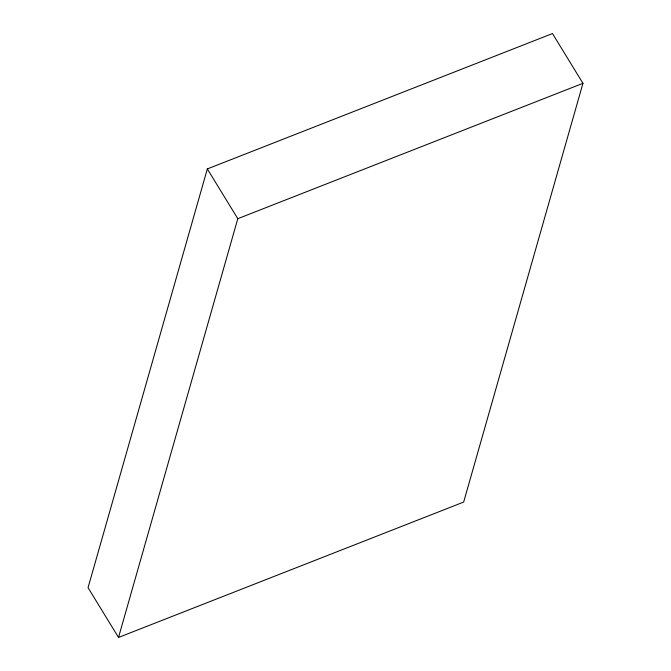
<?xml version="1.0" encoding="UTF-8"?>
<svg xmlns="http://www.w3.org/2000/svg" width="671" height="671" viewBox="0 0 671 671"><rect width="100%" height="100%" fill="white"/><g stroke="black" fill="none" stroke-linecap="round" stroke-linejoin="round"><path stroke-width="1.01" d="M207.339 168.933L88.052 587.679L118.515 637.45L463.661 502.067L582.948 83.321L552.485 33.55L207.339 168.933L237.794 218.696L118.515 637.45M237.794 218.696L582.948 83.321"/></g></svg>
